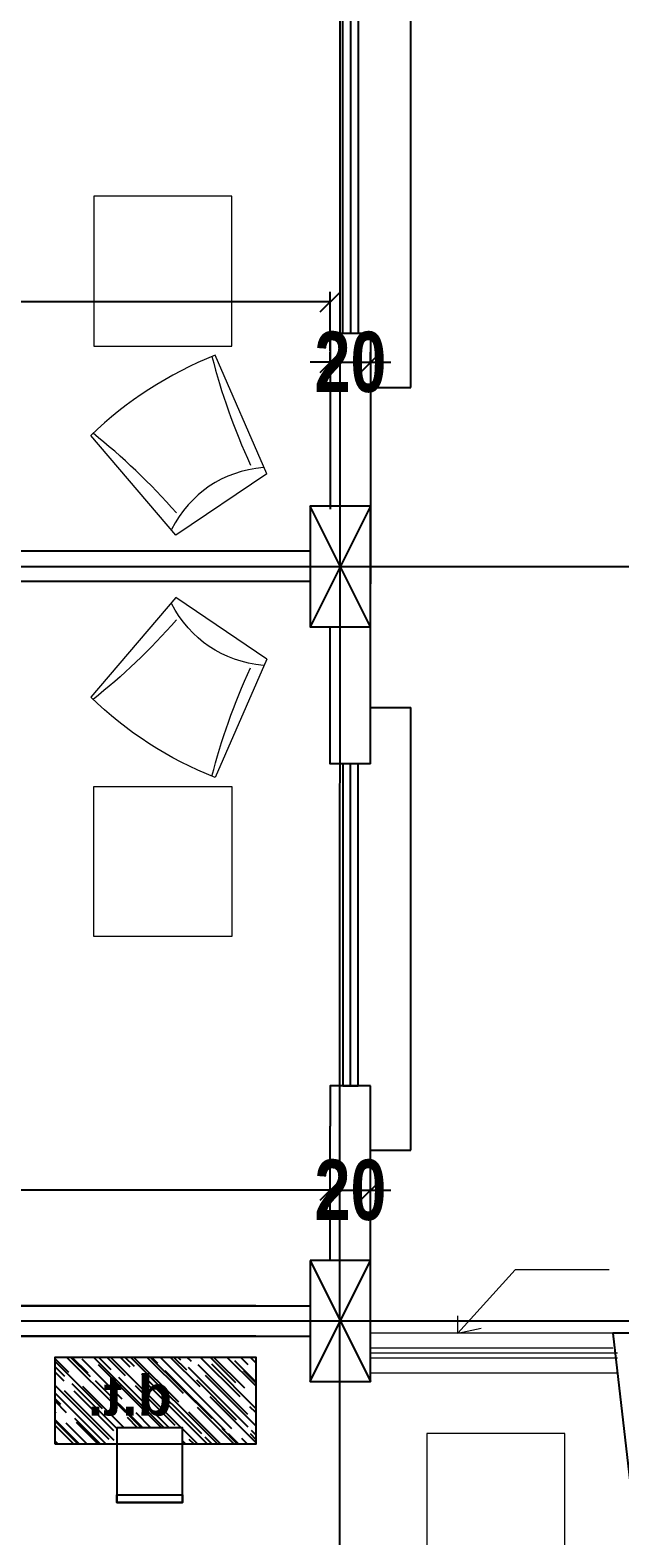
# Model space of a CAD drawing. Extents: x 285329 to 658348, y -83126 to -16980.
# Drawn here: x 360216 to 360508, y -41829 to -41081 of the extents above; entities that cross this region are included whole.
import ezdxf

# ---------------------------------------------------------------- set-up
doc = ezdxf.new("R2010")
doc.units = 0
doc.layers.get('0').update_dxf_attribs({"linetype": 'CONTINUOUS'})
doc.layers.get('DEFPOINTS').update_dxf_attribs({"color": 9, "linetype": 'CONTINUOUS'})
for name, color, linetype in [('AXIS', 1, 'CONTINUOUS'), ('col', 2, 'CONTINUOUS'), ('COLUMN', 5, 'CONTINUOUS'), ('DOOR', 4, 'CONTINUOUS'), ('FURNITURE', 4, 'CONTINUOUS'), ('HATCH', 8, 'CONTINUOUS'), ('WALL', 7, 'CONTINUOUS'), ('WALL1', 2, 'CONTINUOUS')]:
    doc.layers.add(name, color=color, linetype=linetype)
doc.layers.add('FURN', color=126, linetype='CONTINUOUS', lineweight=9)
doc.layers.add('VIS', color=8, linetype='CONTINUOUS', lineweight=18)
doc.styles.add('CITYBLUEPRINT', font='cityb___.ttf', dxfattribs={"width": 0.8})
doc.styles.add('STYLE4', font='arialbd.ttf', dxfattribs={"height": 0.2})
doc.dimstyles.new('50', dxfattribs={"dimtxt": 30, "dimasz": 10, "dimexe": 5, "dimexo": 6, "dimgap": 5, "dimtad": 0, "dimdec": 0, "dimdsep": 46, "dimtxsty": 'CITYBLUEPRINT', "dimblk1": 'OBLIQUE', "dimblk2": 'OBLIQUE', "dimsah": 1, "dimcen": 0.05, "dimdle": 0.03, "dimclre": 22, "dimclrt": 7, "dimadec": 0, "dimazin": 0, "dimtfac": 1, "dimtdec": 0, "dimtix": 1, "dimtmove": 0, "dimatfit": 3, "dimldrblk": 'OBLIQUE', "dimfxl": 1, "dimtolj": 1, "dimtzin": 0, "dimarcsym": 0})

# ---------------------------------------------------------------- blocks, each defined once
blk = doc.blocks.new('COLUMN')
at = {"layer": 'AXIS'}
for p, q in [((236924.7, -9644.26), (236984.7, -9674.26)), ((236984.7, -9644.26), (236924.7, -9674.26))]:
    blk.add_line(p, q, dxfattribs=at)
at = {"layer": 'COLUMN'}
blk.add_lwpolyline([(236924.7, -9644.26), (236984.7, -9644.26), (236984.7, -9674.26), (236924.7, -9674.26)], close=True, dxfattribs=at)
blk = doc.blocks.new('vxcv')
at = {"layer": 'FURN'}
for p, q in [((312988.44, -30904, -139.86), (313033.6, -30873.45, -139.86)), ((313033.6, -30873.45, -139.86), (313075.88, -30922.95, -139.86)), ((312988.44, -30904, -139.86), (313014.16, -30962.87, -139.86))]:
    blk.add_line(p, q, dxfattribs=at)
blk.add_lwpolyline([(313074.27, -30967.39), (313005.85, -30967.39), (313005.85, -31041.94), (313074.27, -31041.94)], close=True, dxfattribs=at)
for centre, major_axis, ratio, start_param, end_param in [((312888.99, -30708.42, -139.86), (-128.06, 189.35), 0.481209, 2.88862, 3.394565), ((313103.04, -30798.66, -139.86), (116.97, -155.99), 0.555479, -1.432361, -1.129115), ((312889.67, -30936.65, -139.86), (94.28, -170.66), 0.555479, 1.129115, 1.432361), ((312722.8, -30444.67, -139.86), (324.17, -501.26), 0.5625, -0.109671, 0.109671)]:
    blk.add_ellipse(centre, major_axis=major_axis, ratio=ratio, start_param=start_param, end_param=end_param, dxfattribs=at)
blk = doc.blocks.new('dt')
at = {"layer": 'DOOR'}
h = blk.add_hatch(dxfattribs=at)
h.set_pattern_fill('AR-RROOF', color=256, scale=7, angle=135, style=0)
h.set_pattern_definition([(135, (-170902.4104, 60623.411), (-15.8392, 5.9397), [105, -14, 35, -7]), (135, (-170911.468, 60627.519), (-1.6334, -11.5329), [21, -2.31, 42, -5.25]), (135, (-170909.0925, 60621.6787), (-29.05502, 22.42236), [56, -9.8, 28, -7])])
h.paths.add_polyline_path([(-170859.05, 60723.16), (-170902.41, 60723.16), (-170902.41, 60623.41), (-170859.05, 60623.41), (-170859.05, 60659.95), (-170867.22, 60659.95), (-170867.22, 60692.5), (-170859.05, 60692.5)])
h.paths.add_polyline_path([(-170898.33, 60660.08), (-170898.33, 60705.13), (-170867.68, 60705.13), (-170867.68, 60660.08)], flags=24)
for points in [[(-170859.05, 60723.16), (-170902.41, 60723.16), (-170902.41, 60623.41), (-170859.05, 60623.41)], [(-170867.22, 60692.5), (-170830.15, 60692.5), (-170830.15, 60659.95), (-170867.22, 60659.95)], [(-170830.15, 60692.5), (-170833.95, 60692.5), (-170833.95, 60659.95), (-170830.15, 60659.95)]]:
    blk.add_lwpolyline(points, close=True, dxfattribs=at)
at = {"layer": 'DOOR', "insert": (-170893.33, 60665.08), "char_height": 20, "width": 203.8184, "attachment_point": 1, "rotation": 90, "style": 'STYLE4'}
blk.add_mtext('d.t.', dxfattribs=at)
blk = doc.blocks.new('_Oblique')
at = {"color": 0, "lineweight": -2}
blk.add_line((-0.5, -0.5), (0.5, 0.5), dxfattribs=at)
blk = doc.blocks.new('*D2653')
at = {"layer": 'DEFPOINTS', "color": 0, "linetype": 'Continuous', "lineweight": 5, "transparency": 16777216}
for p in [(359699.73, -41614.21), (360364.73, -41657.73), (360364.73, -41659.3)]:
    blk.add_point(p, dxfattribs=at)
at = {"layer": 'VIS', "color": 22, "linetype": 'Continuous', "lineweight": -2, "transparency": 16777216}
for p, q in [((359699.73, -41620.21), (359699.73, -41662.73)), ((360364.73, -41653.3), (360364.73, -41652.73))]:
    blk.add_line(p, q, dxfattribs=at)
at = {"layer": 'VIS', "color": 0, "linetype": 'Continuous', "lineweight": -2, "transparency": 16777216}
for p, q in [((359699.7, -41657.73), (360000.62, -41657.73)), ((360364.76, -41657.73), (360063.85, -41657.73))]:
    blk.add_line(p, q, dxfattribs=at)
at = {"layer": 'VIS', "color": 0, "linetype": 'Continuous', "lineweight": -2, "transparency": 16777216, "xscale": 10, "yscale": 10, "zscale": 10, "rotation": 180}
blk.add_blockref('_Oblique', (359699.73, -41657.73), dxfattribs=at)
at = {"layer": 'VIS', "color": 0, "linetype": 'Continuous', "lineweight": -2, "transparency": 16777216, "xscale": 10, "yscale": 10, "zscale": 10}
blk.add_blockref('_Oblique', (360364.73, -41657.73), dxfattribs=at)
at = {"layer": 'VIS', "color": 7, "linetype": 'Continuous', "lineweight": 5, "transparency": 16777216, "insert": (360032.23, -41657.73), "char_height": 30, "attachment_point": 5, "style": 'CITYBLUEPRINT'}
blk.add_mtext('\\A1;665', dxfattribs=at)
blk = doc.blocks.new('*D2654')
at = {"layer": 'DEFPOINTS', "color": 0, "linetype": 'Continuous', "lineweight": 5, "transparency": 16777216}
for p in [(360364.73, -41659.3), (360384.73, -41657.73), (360384.73, -41659.3)]:
    blk.add_point(p, dxfattribs=at)
at = {"layer": 'VIS', "color": 22, "linetype": 'Continuous', "lineweight": -2, "transparency": 16777216}
for p, q in [((360364.73, -41653.3), (360364.73, -41652.73)), ((360384.73, -41653.3), (360384.73, -41652.73))]:
    blk.add_line(p, q, dxfattribs=at)
at = {"layer": 'VIS', "color": 0, "linetype": 'Continuous', "lineweight": -2, "transparency": 16777216}
for p, q in [((360364.73, -41657.73), (360354.73, -41657.73)), ((360364.73, -41657.73), (360384.73, -41657.73)), ((360384.73, -41657.73), (360394.73, -41657.73))]:
    blk.add_line(p, q, dxfattribs=at)
at = {"layer": 'VIS', "color": 0, "linetype": 'Continuous', "lineweight": -2, "transparency": 16777216, "xscale": 10, "yscale": 10, "zscale": 10}
blk.add_blockref('_Oblique', (360364.73, -41657.73), dxfattribs=at)
at = {"layer": 'VIS', "color": 0, "linetype": 'Continuous', "lineweight": -2, "transparency": 16777216, "xscale": 10, "yscale": 10, "zscale": 10, "rotation": 180}
blk.add_blockref('_Oblique', (360384.73, -41657.73), dxfattribs=at)
at = {"layer": 'VIS', "color": 7, "linetype": 'Continuous', "lineweight": 5, "transparency": 16777216, "insert": (360374.73, -41657.73), "char_height": 30, "attachment_point": 5, "style": 'CITYBLUEPRINT'}
blk.add_mtext('\\A1;20', dxfattribs=at)
blk = doc.blocks.new('*D2673')
at = {"layer": 'DEFPOINTS', "color": 0, "linetype": 'Continuous', "lineweight": 5, "transparency": 16777216}
for p in [(359947.23, -41220.21), (360364.73, -41216.27), (360364.73, -41246.56)]:
    blk.add_point(p, dxfattribs=at)
at = {"layer": 'VIS', "color": 22, "linetype": 'Continuous', "lineweight": -2, "transparency": 16777216}
for p, q in [((359947.23, -41214.21), (359947.23, -41211.27)), ((360364.73, -41240.56), (360364.73, -41211.27))]:
    blk.add_line(p, q, dxfattribs=at)
at = {"layer": 'VIS', "color": 0, "linetype": 'Continuous', "lineweight": -2, "transparency": 16777216}
for p, q in [((359947.2, -41216.27), (360130.15, -41216.27)), ((360364.76, -41216.27), (360181.81, -41216.27))]:
    blk.add_line(p, q, dxfattribs=at)
at = {"layer": 'VIS', "color": 0, "linetype": 'Continuous', "lineweight": -2, "transparency": 16777216, "xscale": 10, "yscale": 10, "zscale": 10, "rotation": 180}
blk.add_blockref('_Oblique', (359947.23, -41216.27), dxfattribs=at)
at = {"layer": 'VIS', "color": 0, "linetype": 'Continuous', "lineweight": -2, "transparency": 16777216, "xscale": 10, "yscale": 10, "zscale": 10}
blk.add_blockref('_Oblique', (360364.73, -41216.27), dxfattribs=at)
at = {"layer": 'VIS', "color": 7, "linetype": 'Continuous', "lineweight": 5, "transparency": 16777216, "insert": (360155.98, -41216.27), "char_height": 30, "attachment_point": 5, "style": 'CITYBLUEPRINT'}
blk.add_mtext('\\A1;418', dxfattribs=at)
blk = doc.blocks.new('*D2674')
at = {"layer": 'DEFPOINTS', "color": 0, "linetype": 'Continuous', "lineweight": 5, "transparency": 16777216}
for p in [(360364.73, -41251.92), (360384.73, -41246.27), (360384.73, -41251.92)]:
    blk.add_point(p, dxfattribs=at)
at = {"layer": 'VIS', "color": 22, "linetype": 'Continuous', "lineweight": -2, "transparency": 16777216}
for p, q in [((360364.73, -41245.92), (360364.73, -41241.27)), ((360384.73, -41245.92), (360384.73, -41241.27))]:
    blk.add_line(p, q, dxfattribs=at)
at = {"layer": 'VIS', "color": 0, "linetype": 'Continuous', "lineweight": -2, "transparency": 16777216}
for p, q in [((360364.73, -41246.27), (360354.73, -41246.27)), ((360364.73, -41246.27), (360384.73, -41246.27)), ((360384.73, -41246.27), (360394.73, -41246.27))]:
    blk.add_line(p, q, dxfattribs=at)
at = {"layer": 'VIS', "color": 0, "linetype": 'Continuous', "lineweight": -2, "transparency": 16777216, "xscale": 10, "yscale": 10, "zscale": 10}
blk.add_blockref('_Oblique', (360364.73, -41246.27), dxfattribs=at)
at = {"layer": 'VIS', "color": 0, "linetype": 'Continuous', "lineweight": -2, "transparency": 16777216, "xscale": 10, "yscale": 10, "zscale": 10, "rotation": 180}
blk.add_blockref('_Oblique', (360384.73, -41246.27), dxfattribs=at)
at = {"layer": 'VIS', "color": 7, "linetype": 'Continuous', "lineweight": 5, "transparency": 16777216, "insert": (360374.73, -41246.27), "char_height": 30, "attachment_point": 5, "style": 'CITYBLUEPRINT'}
blk.add_mtext('\\A1;20', dxfattribs=at)

msp = doc.modelspace()

# ---------------------------------------------------------------- linework, layer by layer
at = {"layer": 'AXIS'}
for p, q in [((360369.73, -39110.89), (360369.2, -42695.17)), ((358473.11, -41347.71), (360818.48, -41347.71)), ((360803.81, -41722.7), (358462.22, -41722.7))]:
    msp.add_line(p, q, dxfattribs=at)
at = {"layer": 'FURNITURE', "ltscale": 3}
for p, q in [((360404.73, -41258.83), (360404.73, -41043.83)), ((360384.73, -41258.83), (360404.73, -41258.83)), ((360384.73, -41417.8), (360404.73, -41417.8)), ((360404.73, -41637.8), (360404.73, -41417.8)), ((360384.73, -41637.8), (360404.73, -41637.8))]:
    msp.add_line(p, q, dxfattribs=at)
for points in [[(360378.56, -41231.92), (360370.9, -41231.92), (360370.9, -41071.92), (360378.56, -41071.92)], [(360378.56, -41445.89), (360370.9, -41445.89), (360370.9, -41605.89), (360378.56, -41605.89)]]:
    msp.add_lwpolyline(points, close=True, dxfattribs=at)
at = {"layer": 'HATCH', "linetype": 'ByBlock', "ltscale": 3}
msp.add_line((360327.73, -41340.21), (359947.06, -41340.21), dxfattribs=at)
at = {"layer": 'VIS', "linetype": 'Continuous', "lineweight": 5}
for p, q in [((360456.47, -41697.24), (360427.95, -41728.7)), ((360503.12, -41697.24), (360456.47, -41697.24)), ((360427.95, -41728.7), (360427.95, -41720.19)), ((360504.93, -41728.7), (360384.73, -41728.7)), ((360427.95, -41728.7), (360439.6, -41726.28)), ((360504.93, -41736.2), (360384.73, -41736.2)), ((360384.73, -41738.51), (360507.23, -41738.51)), ((360384.73, -41741.01), (360507.23, -41741.01)), ((360384.73, -41748.51), (360507.23, -41748.51))]:
    msp.add_line(p, q, dxfattribs=at)
at = {"layer": 'WALL', "ltscale": 3}
for p, q in [((360327.73, -41340.21), (359947.06, -41340.21)), ((360354.73, -41340.21), (359947.06, -41340.21)), ((360354.73, -41355.21), (359947.06, -41355.21)), ((360327.73, -41715.21), (359947.23, -41715.21)), ((359947.23, -41715.21), (360354.73, -41715.21)), ((360327.73, -41730.21), (359947.23, -41730.21)), ((359967.25, -41730.21), (360354.73, -41730.21))]:
    msp.add_line(p, q, dxfattribs=at)
at = {"layer": 'WALL', "linetype": 'Continuous', "ltscale": 3}
for p, q in [((360526.66, -41728.7), (360504.93, -41728.7)), ((360504.93, -41728.7), (360565.64, -42252.02))]:
    msp.add_line(p, q, dxfattribs=at)
for points in [[(360384.73, -41231.92), (360364.73, -41231.92), (360364.73, -41231.92), (360364.73, -41251.92), (360364.73, -41251.92)], [(360384.73, -41231.92), (360364.73, -41231.92), (360364.73, -41231.92), (360364.73, -41251.92), (360364.73, -41251.92)], [(360384.73, -41231.92), (360384.73, -41356.41)], [(360384.73, -41231.92), (360384.73, -41356.41)], [(360364.73, -41251.92), (360364.73, -41319.24)], [(360364.73, -41251.92), (360364.73, -41319.24)], [(360384.73, -41445.89), (360384.73, -41351.41)], [(360384.73, -41445.89), (360384.73, -41351.41)], [(360364.73, -41425.89), (360364.73, -41377.71)], [(360364.73, -41425.89), (360364.73, -41377.71)], [(360384.73, -41445.89), (360364.73, -41445.89), (360364.73, -41445.89), (360364.73, -41425.89), (360364.73, -41425.89)], [(360384.73, -41445.89), (360364.73, -41445.89), (360364.73, -41445.89), (360364.73, -41425.89), (360364.73, -41425.89)], [(360384.73, -41605.89), (360364.73, -41605.89), (360364.73, -41605.89), (360364.73, -41625.89), (360364.73, -41625.89)], [(360384.73, -41605.89), (360364.73, -41605.89), (360364.73, -41605.89), (360364.73, -41625.89), (360364.73, -41625.89)], [(360384.73, -41692.7), (360384.73, -41605.89)], [(360384.73, -41692.7), (360384.73, -41605.89)], [(360364.73, -41692.7), (360364.73, -41625.89)], [(360364.73, -41692.7), (360364.73, -41625.89)]]:
    msp.add_lwpolyline(points, dxfattribs=at)
at = {"layer": 'WALL1'}
for p, q in [((360374.73, -41071.92), (360374.73, -41231.92)), ((360374.73, -41605.89), (360374.73, -41445.89))]:
    msp.add_line(p, q, dxfattribs=at)

# ---------------------------------------------------------------- block references
at = {"layer": 'col', "xscale": -1, "rotation": 90}
msp.add_blockref('dt', (420951.22, -212643), dxfattribs=at)
at = {"layer": 'VIS', "linetype": 'Continuous', "lineweight": 5}
for p, rotation in [((673321.65, -72205.66), 179.9999999995466), ((673486.98, -72820.62), 180)]:
    msp.add_blockref('vxcv', p, dxfattribs=dict(at, rotation=rotation))
at = {"layer": 'VIS', "linetype": 'Continuous', "lineweight": 5, "xscale": -1}
msp.add_blockref('vxcv', (673321.65, -10489.76), dxfattribs=at)
at = {"layer": 'WALL', "linetype": 'Continuous', "xscale": -1}
for p, rotation in [((370028.99, -278302.41), 270), ((350710.47, 195232), 90)]:
    msp.add_blockref('COLUMN', p, dxfattribs=dict(at, rotation=rotation))

# ---------------------------------------------------------------- dimensions: what is measured, and where the dimension line sits
at = {"layer": 'VIS', "linetype": 'Continuous', "lineweight": 5}
for base, p1, p2, picture, middle in [((360364.73095615, -41216.26899009), (359947.23095611, -41220.20638653), (360364.73095615, -41246.55866187), '*D2673', (360155.98095613, -41216.26899009)), ((360384.73, -41246.27), (360364.73, -41251.92), (360384.73, -41251.92), '*D2674', (360374.73, -41246.27)), ((360364.73, -41657.73), (359699.73, -41614.21), (360364.73, -41659.3), '*D2653', (360032.23, -41657.73)), ((360384.73, -41657.73), (360364.73, -41659.3), (360384.73, -41659.3), '*D2654', (360374.73, -41657.73))]:
    dim = msp.add_linear_dim(base=base, p1=p1, p2=p2, dimstyle='50', override={"dimtmove": 1}, dxfattribs=at)
    dim.commit()
    dim.dimension.update_dxf_attribs({"geometry": picture, "text_midpoint": middle})

doc.saveas('drawing.dxf')
